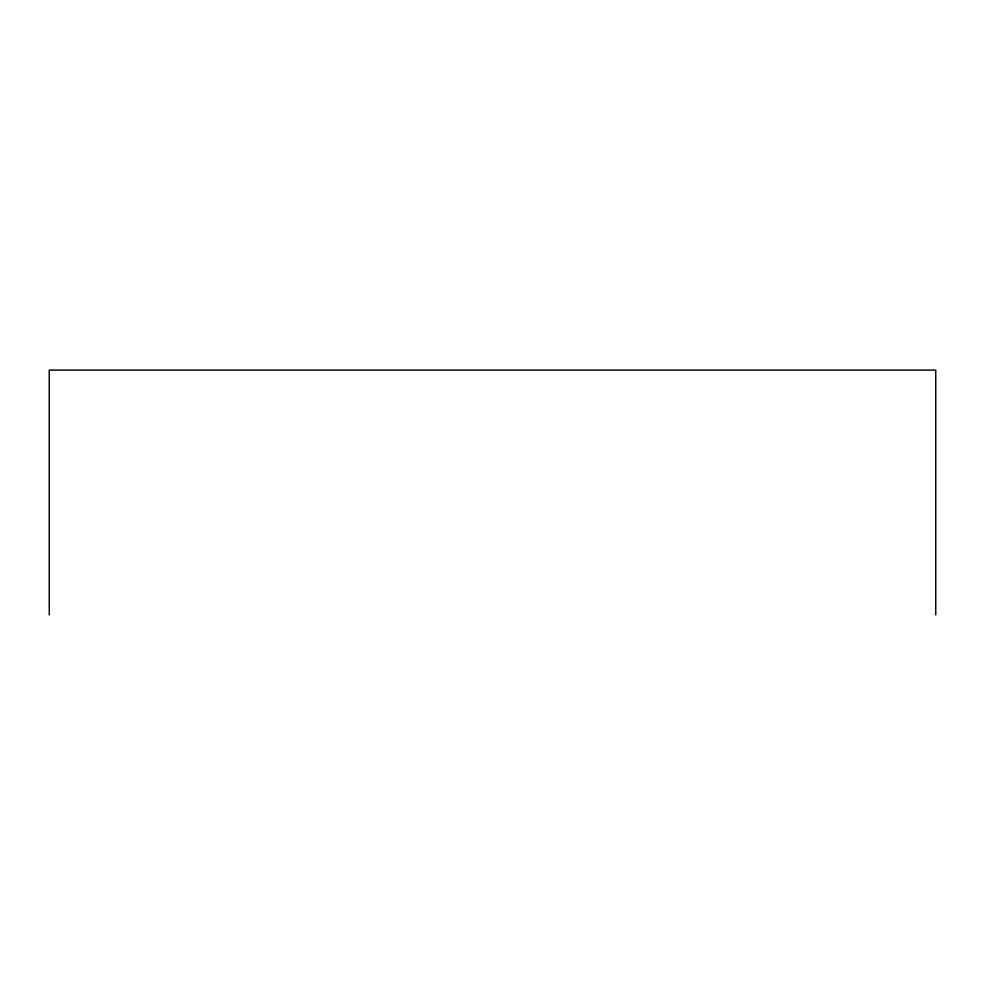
<?xml version="1.0" encoding="UTF-8"?>
<svg xmlns="http://www.w3.org/2000/svg" width="985" height="985" viewBox="0 0 985 985"><rect width="100%" height="100%" fill="white"/><g stroke="black" fill="none" stroke-linecap="round" stroke-linejoin="round"><path stroke-width="1.48" d="M935.75 614.899L935.75 370.101L49.25 370.101L49.25 614.899"/></g></svg>
